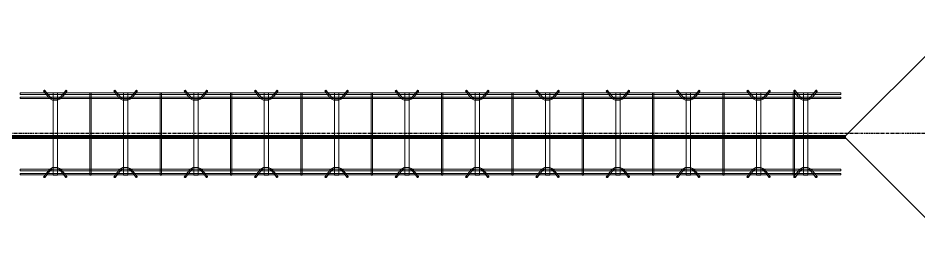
# Model space of a CAD drawing. Header units: inches. Extents: x -19229 to -222, y -6301 to 12387.
# Drawn here: x -3642.6 to -3488.9, y 10146.4 to 10186.8 of the extents above; entities that cross this region are included whole.
import ezdxf

# ---------------------------------------------------------------- set-up
doc = ezdxf.new("R2010")
doc.units = ezdxf.units.IN
doc.header["$MEASUREMENT"] = 0
doc.linetypes.add('Grid Line 1_2_', pattern=[0.875, 0.5, -0.125, 0.125, -0.125])
for name, color, linetype, lineweight in [('A-FLOR', 192, 'Continuous', 9), ('A-GENM', 13, 'Continuous', 9), ('S-BEAM', 12, 'Continuous', 9), ('S-GRID', 1, 'Continuous', 9)]:
    doc.layers.add(name, color=color, linetype=linetype, lineweight=lineweight)

# ---------------------------------------------------------------- blocks, each defined once
blk = doc.blocks.new('Dowel bar assembly - Dowel bar assembly-673054-SLAB ON GROUND JOINTS')
at = {"layer": 'S-BEAM'}
for p, q in [((140, 1.98), (0, 1.98)), ((0, 1.98), (0, 1.72)), ((0, 1.72), (0, 1.98)), ((0, 1.72), (140, 1.72)), ((4.02, 2.23), (4.97, 1.03)), ((5.18, 1.19), (4.23, 2.39)), ((5.63, 1.99), (5.63, -12.01)), ((6.38, 1.99), (5.63, 1.99)), ((5.63, 1.99), (6.38, 1.99)), ((6.38, -12.01), (6.38, 1.99)), ((7.76, 2.39), (6.81, 1.19)), ((7.01, 1.03), (7.96, 2.23)), ((11.87, 1.99), (11.87, -12.01)), ((12.13, 1.99), (11.87, 1.99)), ((11.87, 1.99), (12.13, 1.99)), ((12.13, -12.01), (12.13, 1.99)), ((16.02, 2.23), (16.97, 1.03)), ((17.18, 1.19), (16.23, 2.39)), ((17.63, 1.99), (17.63, -12.01)), ((18.38, 1.99), (17.63, 1.99)), ((17.63, 1.99), (18.38, 1.99)), ((18.38, -12.01), (18.38, 1.99)), ((19.76, 2.39), (18.81, 1.19)), ((19.01, 1.03), (19.96, 2.23)), ((23.87, 1.99), (23.87, -12.01)), ((24.13, 1.99), (23.87, 1.99)), ((23.87, 1.99), (24.13, 1.99)), ((24.13, -12.01), (24.13, 1.99)), ((28.02, 2.23), (28.97, 1.03)), ((29.18, 1.19), (28.23, 2.39)), ((29.63, 1.99), (29.63, -12.01)), ((30.38, 1.99), (29.63, 1.99)), ((29.63, 1.99), (30.38, 1.99)), ((30.38, -12.01), (30.38, 1.99)), ((31.76, 2.39), (30.81, 1.19)), ((31.01, 1.03), (31.96, 2.23)), ((35.87, 1.99), (35.87, -12.01)), ((36.13, 1.99), (35.87, 1.99)), ((35.87, 1.99), (36.13, 1.99)), ((36.13, -12.01), (36.13, 1.99)), ((40.02, 2.23), (40.97, 1.03)), ((41.18, 1.19), (40.23, 2.39)), ((41.63, 1.99), (41.63, -12.01)), ((42.38, 1.99), (41.63, 1.99)), ((41.63, 1.99), (42.38, 1.99)), ((42.38, -12.01), (42.38, 1.99)), ((43.76, 2.39), (42.81, 1.19)), ((43.01, 1.03), (43.96, 2.23)), ((47.87, 1.99), (47.87, -12.01)), ((48.13, 1.99), (47.87, 1.99)), ((47.87, 1.99), (48.13, 1.99)), ((48.13, -12.01), (48.13, 1.99)), ((52.02, 2.23), (52.97, 1.03)), ((53.18, 1.19), (52.23, 2.39)), ((53.63, 1.99), (53.63, -12.01)), ((54.38, 1.99), (53.63, 1.99)), ((53.63, 1.99), (54.38, 1.99)), ((54.38, -12.01), (54.38, 1.99)), ((55.76, 2.39), (54.81, 1.19)), ((55.01, 1.03), (55.96, 2.23)), ((59.87, 1.99), (59.87, -12.01)), ((60.13, 1.99), (59.87, 1.99)), ((59.87, 1.99), (60.13, 1.99)), ((60.13, -12.01), (60.13, 1.99)), ((64.02, 2.23), (64.97, 1.03)), ((65.18, 1.19), (64.23, 2.39)), ((65.63, 1.99), (65.63, -12.01)), ((66.38, 1.99), (65.63, 1.99)), ((65.63, 1.99), (66.38, 1.99)), ((66.38, -12.01), (66.38, 1.99)), ((67.76, 2.39), (66.81, 1.19)), ((67.01, 1.03), (67.96, 2.23)), ((71.87, 1.99), (71.87, -12.01)), ((72.13, 1.99), (71.87, 1.99)), ((71.87, 1.99), (72.13, 1.99)), ((72.13, -12.01), (72.13, 1.99)), ((76.02, 2.23), (76.97, 1.03)), ((77.18, 1.19), (76.23, 2.39)), ((77.63, 1.99), (77.63, -12.01)), ((78.38, 1.99), (77.63, 1.99)), ((77.63, 1.99), (78.38, 1.99)), ((78.38, -12.01), (78.38, 1.99)), ((79.76, 2.39), (78.81, 1.19)), ((79.01, 1.03), (79.96, 2.23)), ((83.87, 1.99), (83.87, -12.01)), ((84.13, 1.99), (83.87, 1.99)), ((83.87, 1.99), (84.13, 1.99)), ((84.13, -12.01), (84.13, 1.99)), ((88.02, 2.23), (88.97, 1.03)), ((89.18, 1.19), (88.23, 2.39)), ((89.63, 1.99), (89.63, -12.01)), ((90.38, 1.99), (89.63, 1.99)), ((89.63, 1.99), (90.38, 1.99)), ((90.38, -12.01), (90.38, 1.99)), ((91.76, 2.39), (90.81, 1.19)), ((91.01, 1.03), (91.96, 2.23)), ((95.87, 1.99), (95.87, -12.01)), ((96.13, 1.99), (95.87, 1.99)), ((95.87, 1.99), (96.13, 1.99)), ((96.13, -12.01), (96.13, 1.99)), ((100.02, 2.23), (100.97, 1.03)), ((101.18, 1.19), (100.23, 2.39)), ((101.63, 1.99), (101.63, -12.01)), ((102.38, 1.99), (101.63, 1.99)), ((101.63, 1.99), (102.38, 1.99)), ((102.38, -12.01), (102.38, 1.99)), ((103.76, 2.39), (102.81, 1.19)), ((103.01, 1.03), (103.96, 2.23)), ((107.87, 1.99), (107.87, -12.01)), ((108.13, 1.99), (107.87, 1.99)), ((107.87, 1.99), (108.13, 1.99)), ((108.13, -12.01), (108.13, 1.99)), ((112.02, 2.23), (112.97, 1.03)), ((113.18, 1.19), (112.23, 2.39)), ((113.63, 1.99), (113.63, -12.01)), ((114.38, 1.99), (113.63, 1.99)), ((113.63, 1.99), (114.38, 1.99)), ((114.38, -12.01), (114.38, 1.99)), ((115.76, 2.39), (114.81, 1.19)), ((115.01, 1.03), (115.96, 2.23)), ((119.87, 1.99), (119.87, -12.01)), ((120.13, 1.99), (119.87, 1.99)), ((119.87, 1.99), (120.13, 1.99)), ((120.13, -12.01), (120.13, 1.99)), ((124.02, 2.23), (124.97, 1.03)), ((125.18, 1.19), (124.23, 2.39)), ((125.63, 1.99), (125.63, -12.01)), ((126.38, 1.99), (125.63, 1.99)), ((125.63, 1.99), (126.38, 1.99)), ((126.38, -12.01), (126.38, 1.99)), ((127.76, 2.39), (126.81, 1.19)), ((127.01, 1.03), (127.96, 2.23)), ((131.87, 1.99), (131.87, -12.01)), ((132.13, 1.99), (131.87, 1.99)), ((131.87, 1.99), (132.13, 1.99)), ((132.02, 2.23), (132.97, 1.03)), ((132.13, -12.01), (132.13, 1.99)), ((133.18, 1.19), (132.23, 2.39)), ((133.63, 1.99), (133.63, -12.01)), ((134.38, 1.99), (133.63, 1.99)), ((133.63, 1.99), (134.38, 1.99)), ((134.38, -12.01), (134.38, 1.99)), ((135.76, 2.39), (134.81, 1.19)), ((135.01, 1.03), (135.96, 2.23)), ((140, 1.98), (140, 1.72)), ((140, 1.72), (140, 1.98)), ((140, 1.25), (0, 1.25)), ((0, 0.99), (0, 1.25)), ((0, 1.25), (0, 0.99)), ((0, 0.99), (140, 0.99)), ((140, 0.99), (140, 1.25)), ((140, 1.25), (140, 0.99)), ((140, -11.01), (0, -11.01)), ((0, -11.27), (0, -11.01)), ((0, -11.01), (0, -11.27)), ((0, -11.27), (140, -11.27)), ((140, -11.74), (0, -11.74)), ((0, -12), (0, -11.74)), ((0, -11.74), (0, -12)), ((0, -12), (140, -12)), ((4.97, -11.05), (4.02, -12.25)), ((4.23, -12.41), (5.18, -11.21)), ((6.38, -12.01), (5.63, -12.01)), ((5.63, -12.01), (6.38, -12.01)), ((6.81, -11.21), (7.76, -12.41)), ((7.96, -12.25), (7.01, -11.05)), ((12.13, -12.01), (11.87, -12.01)), ((11.87, -12.01), (12.13, -12.01)), ((16.97, -11.05), (16.02, -12.25)), ((16.23, -12.41), (17.18, -11.21)), ((18.38, -12.01), (17.63, -12.01)), ((17.63, -12.01), (18.38, -12.01)), ((18.81, -11.21), (19.76, -12.41)), ((19.96, -12.25), (19.01, -11.05)), ((24.13, -12.01), (23.87, -12.01)), ((23.87, -12.01), (24.13, -12.01)), ((28.97, -11.05), (28.02, -12.25)), ((28.23, -12.41), (29.18, -11.21)), ((30.38, -12.01), (29.63, -12.01)), ((29.63, -12.01), (30.38, -12.01)), ((30.81, -11.21), (31.76, -12.41)), ((31.96, -12.25), (31.01, -11.05)), ((36.13, -12.01), (35.87, -12.01)), ((35.87, -12.01), (36.13, -12.01)), ((40.97, -11.05), (40.02, -12.25)), ((40.23, -12.41), (41.18, -11.21)), ((42.38, -12.01), (41.63, -12.01)), ((41.63, -12.01), (42.38, -12.01)), ((42.81, -11.21), (43.76, -12.41)), ((43.96, -12.25), (43.01, -11.05)), ((48.13, -12.01), (47.87, -12.01)), ((47.87, -12.01), (48.13, -12.01)), ((52.97, -11.05), (52.02, -12.25)), ((52.23, -12.41), (53.18, -11.21)), ((54.38, -12.01), (53.63, -12.01)), ((53.63, -12.01), (54.38, -12.01)), ((54.81, -11.21), (55.76, -12.41)), ((55.96, -12.25), (55.01, -11.05)), ((60.13, -12.01), (59.87, -12.01)), ((59.87, -12.01), (60.13, -12.01)), ((64.97, -11.05), (64.02, -12.25)), ((64.23, -12.41), (65.18, -11.21)), ((66.38, -12.01), (65.63, -12.01)), ((65.63, -12.01), (66.38, -12.01)), ((66.81, -11.21), (67.76, -12.41)), ((67.96, -12.25), (67.01, -11.05)), ((72.13, -12.01), (71.87, -12.01)), ((71.87, -12.01), (72.13, -12.01)), ((76.97, -11.05), (76.02, -12.25)), ((76.23, -12.41), (77.18, -11.21)), ((78.38, -12.01), (77.63, -12.01)), ((77.63, -12.01), (78.38, -12.01)), ((78.81, -11.21), (79.76, -12.41)), ((79.96, -12.25), (79.01, -11.05)), ((84.13, -12.01), (83.87, -12.01)), ((83.87, -12.01), (84.13, -12.01)), ((88.97, -11.05), (88.02, -12.25)), ((88.23, -12.41), (89.18, -11.21)), ((90.38, -12.01), (89.63, -12.01)), ((89.63, -12.01), (90.38, -12.01)), ((90.81, -11.21), (91.76, -12.41)), ((91.96, -12.25), (91.01, -11.05)), ((96.13, -12.01), (95.87, -12.01)), ((95.87, -12.01), (96.13, -12.01)), ((100.97, -11.05), (100.02, -12.25)), ((100.23, -12.41), (101.18, -11.21)), ((102.38, -12.01), (101.63, -12.01)), ((101.63, -12.01), (102.38, -12.01)), ((102.81, -11.21), (103.76, -12.41)), ((103.96, -12.25), (103.01, -11.05)), ((108.13, -12.01), (107.87, -12.01)), ((107.87, -12.01), (108.13, -12.01)), ((112.97, -11.05), (112.02, -12.25)), ((112.23, -12.41), (113.18, -11.21)), ((114.38, -12.01), (113.63, -12.01)), ((113.63, -12.01), (114.38, -12.01)), ((114.81, -11.21), (115.76, -12.41)), ((115.96, -12.25), (115.01, -11.05)), ((120.13, -12.01), (119.87, -12.01)), ((119.87, -12.01), (120.13, -12.01)), ((124.97, -11.05), (124.02, -12.25)), ((124.23, -12.41), (125.18, -11.21)), ((126.38, -12.01), (125.63, -12.01)), ((125.63, -12.01), (126.38, -12.01)), ((126.81, -11.21), (127.76, -12.41)), ((127.96, -12.25), (127.01, -11.05)), ((132.13, -12.01), (131.87, -12.01)), ((131.87, -12.01), (132.13, -12.01)), ((132.97, -11.05), (132.02, -12.25)), ((132.23, -12.41), (133.18, -11.21)), ((134.38, -12.01), (133.63, -12.01)), ((133.63, -12.01), (134.38, -12.01)), ((134.81, -11.21), (135.76, -12.41)), ((135.96, -12.25), (135.01, -11.05)), ((140, -11.27), (140, -11.01)), ((140, -11.01), (140, -11.27)), ((140, -12), (140, -11.74)), ((140, -11.74), (140, -12))]:
    blk.add_line(p, q, dxfattribs=at)
at = {"layer": 'S-BEAM', "flags": 128}
for points in [[(4.97, 1.03), (5.53, 0.73), (6.39, 0.72), (6.97, 0.99), (7.01, 1.03)], [(5.18, 1.19), (5.62, 0.97), (6.38, 0.98), (6.81, 1.19)], [(16.97, 1.03), (17.53, 0.73), (18.39, 0.72), (18.97, 0.99), (19.01, 1.03)], [(17.18, 1.19), (17.62, 0.97), (18.38, 0.98), (18.81, 1.19)], [(28.97, 1.03), (29.53, 0.73), (30.39, 0.72), (30.97, 0.99), (31.01, 1.03)], [(29.18, 1.19), (29.62, 0.97), (30.38, 0.98), (30.81, 1.19)], [(40.97, 1.03), (41.53, 0.73), (42.39, 0.72), (42.97, 0.99), (43.01, 1.03)], [(41.18, 1.19), (41.62, 0.97), (42.38, 0.98), (42.81, 1.19)], [(52.97, 1.03), (53.53, 0.73), (54.39, 0.72), (54.97, 0.99), (55.01, 1.03)], [(53.18, 1.19), (53.62, 0.97), (54.38, 0.98), (54.81, 1.19)], [(64.97, 1.03), (65.53, 0.73), (66.39, 0.72), (66.97, 0.99), (67.01, 1.03)], [(65.18, 1.19), (65.62, 0.97), (66.38, 0.98), (66.81, 1.19)], [(76.97, 1.03), (77.53, 0.73), (78.39, 0.72), (78.97, 0.99), (79.01, 1.03)], [(77.18, 1.19), (77.62, 0.97), (78.38, 0.98), (78.81, 1.19)], [(88.97, 1.03), (89.53, 0.73), (90.39, 0.72), (90.97, 0.99), (91.01, 1.03)], [(89.18, 1.19), (89.62, 0.97), (90.38, 0.98), (90.81, 1.19)], [(100.97, 1.03), (101.53, 0.73), (102.39, 0.72), (102.97, 0.99), (103.01, 1.03)], [(101.18, 1.19), (101.62, 0.97), (102.38, 0.98), (102.81, 1.19)], [(112.97, 1.03), (113.53, 0.73), (114.39, 0.72), (114.97, 0.99), (115.01, 1.03)], [(113.18, 1.19), (113.62, 0.97), (114.38, 0.98), (114.81, 1.19)], [(124.97, 1.03), (125.53, 0.73), (126.39, 0.72), (126.97, 0.99), (127.01, 1.03)], [(125.18, 1.19), (125.62, 0.97), (126.38, 0.98), (126.81, 1.19)], [(132.97, 1.03), (133.53, 0.73), (134.39, 0.72), (134.97, 0.99), (135.01, 1.03)], [(133.18, 1.19), (133.62, 0.97), (134.38, 0.98), (134.81, 1.19)], [(4.97, -11.05), (5.53, -10.75), (6.39, -10.74), (6.97, -11.01), (7.01, -11.05)], [(16.97, -11.05), (17.53, -10.75), (18.39, -10.74), (18.97, -11.01), (19.01, -11.05)], [(28.97, -11.05), (29.53, -10.75), (30.39, -10.74), (30.97, -11.01), (31.01, -11.05)], [(40.97, -11.05), (41.53, -10.75), (42.39, -10.74), (42.97, -11.01), (43.01, -11.05)], [(52.97, -11.05), (53.53, -10.75), (54.39, -10.74), (54.97, -11.01), (55.01, -11.05)], [(64.97, -11.05), (65.53, -10.75), (66.39, -10.74), (66.97, -11.01), (67.01, -11.05)], [(76.97, -11.05), (77.53, -10.75), (78.39, -10.74), (78.97, -11.01), (79.01, -11.05)], [(88.97, -11.05), (89.53, -10.75), (90.39, -10.74), (90.97, -11.01), (91.01, -11.05)], [(100.97, -11.05), (101.53, -10.75), (102.39, -10.74), (102.97, -11.01), (103.01, -11.05)], [(112.97, -11.05), (113.53, -10.75), (114.39, -10.74), (114.97, -11.01), (115.01, -11.05)], [(124.97, -11.05), (125.53, -10.75), (126.39, -10.74), (126.97, -11.01), (127.01, -11.05)], [(132.97, -11.05), (133.53, -10.75), (134.39, -10.74), (134.97, -11.01), (135.01, -11.05)], [(5.18, -11.21), (5.62, -10.99), (6.38, -11), (6.81, -11.21)], [(17.18, -11.21), (17.62, -10.99), (18.38, -11), (18.81, -11.21)], [(29.18, -11.21), (29.62, -10.99), (30.38, -11), (30.81, -11.21)], [(41.18, -11.21), (41.62, -10.99), (42.38, -11), (42.81, -11.21)], [(53.18, -11.21), (53.62, -10.99), (54.38, -11), (54.81, -11.21)], [(65.18, -11.21), (65.62, -10.99), (66.38, -11), (66.81, -11.21)], [(77.18, -11.21), (77.62, -10.99), (78.38, -11), (78.81, -11.21)], [(89.18, -11.21), (89.62, -10.99), (90.38, -11), (90.81, -11.21)], [(101.18, -11.21), (101.62, -10.99), (102.38, -11), (102.81, -11.21)], [(113.18, -11.21), (113.62, -10.99), (114.38, -11), (114.81, -11.21)], [(125.18, -11.21), (125.62, -10.99), (126.38, -11), (126.81, -11.21)], [(133.18, -11.21), (133.62, -10.99), (134.38, -11), (134.81, -11.21)]]:
    blk.add_lwpolyline(points, dxfattribs=at)
at = {"layer": 'S-BEAM'}
for centre, major_axis, start_param, end_param in [((4.12, 2.31), (0.101, 0.08), 5.709265, 8.850858), ((4.12, 2.31), (0.101, 0.08), 2.567673, 5.709265), ((7.86, 2.31), (-0.101, 0.08), 3.715513, 6.857105), ((7.86, 2.31), (-0.101, 0.08), 0.57392, 3.715513), ((16.12, 2.31), (0.101, 0.08), 5.709265, 8.850858), ((16.12, 2.31), (0.101, 0.08), 2.567673, 5.709265), ((19.86, 2.31), (-0.101, 0.08), 3.715513, 6.857105), ((19.86, 2.31), (-0.101, 0.08), 0.57392, 3.715513), ((28.12, 2.31), (0.101, 0.08), 5.709265, 8.850858), ((28.12, 2.31), (0.101, 0.08), 2.567673, 5.709265), ((31.86, 2.31), (-0.101, 0.08), 3.715513, 6.857105), ((31.86, 2.31), (-0.101, 0.08), 0.57392, 3.715513), ((40.12, 2.31), (0.101, 0.08), 5.709265, 8.850858), ((40.12, 2.31), (0.101, 0.08), 2.567673, 5.709265), ((43.86, 2.31), (-0.101, 0.08), 3.715513, 6.857105), ((43.86, 2.31), (-0.101, 0.08), 0.57392, 3.715513), ((52.12, 2.31), (0.101, 0.08), 5.709265, 8.850858), ((52.12, 2.31), (0.101, 0.08), 2.567673, 5.709265), ((55.86, 2.31), (-0.101, 0.08), 3.715513, 6.857105), ((55.86, 2.31), (-0.101, 0.08), 0.57392, 3.715513), ((64.12, 2.31), (0.101, 0.08), 5.709265, 8.850858), ((64.12, 2.31), (0.101, 0.08), 2.567673, 5.709265), ((67.86, 2.31), (-0.101, 0.08), 3.715513, 6.857105), ((67.86, 2.31), (-0.101, 0.08), 0.57392, 3.715513), ((76.12, 2.31), (0.101, 0.08), 5.709265, 8.850858), ((76.12, 2.31), (0.101, 0.08), 2.567673, 5.709265), ((79.86, 2.31), (-0.101, 0.08), 3.715513, 6.857105), ((79.86, 2.31), (-0.101, 0.08), 0.57392, 3.715513), ((88.12, 2.31), (0.101, 0.08), 5.709265, 8.850858), ((88.12, 2.31), (0.101, 0.08), 2.567673, 5.709265), ((91.86, 2.31), (-0.101, 0.08), 3.715513, 6.857105), ((91.86, 2.31), (-0.101, 0.08), 0.57392, 3.715513), ((100.12, 2.31), (0.101, 0.08), 5.709265, 8.850858), ((100.12, 2.31), (0.101, 0.08), 2.567673, 5.709265), ((103.86, 2.31), (-0.101, 0.08), 3.715513, 6.857105), ((103.86, 2.31), (-0.101, 0.08), 0.57392, 3.715513), ((112.12, 2.31), (0.101, 0.08), 5.709265, 8.850858), ((112.12, 2.31), (0.101, 0.08), 2.567673, 5.709265), ((115.86, 2.31), (-0.101, 0.08), 3.715513, 6.857105), ((115.86, 2.31), (-0.101, 0.08), 0.57392, 3.715513), ((124.12, 2.31), (0.101, 0.08), 5.709265, 8.850858), ((124.12, 2.31), (0.101, 0.08), 2.567673, 5.709265), ((127.86, 2.31), (-0.101, 0.08), 3.715513, 6.857105), ((127.86, 2.31), (-0.101, 0.08), 0.57392, 3.715513), ((132.12, 2.31), (0.101, 0.08), 5.709265, 8.850858), ((132.12, 2.31), (0.101, 0.08), 2.567673, 5.709265), ((135.86, 2.31), (-0.101, 0.08), 3.715513, 6.857105), ((135.86, 2.31), (-0.101, 0.08), 0.57392, 3.715513), ((4.12, -12.33), (-0.101, 0.08), 3.715513, 6.857105), ((7.86, -12.33), (0.101, 0.08), 5.709265, 8.850858), ((16.12, -12.33), (-0.101, 0.08), 3.715513, 6.857105), ((19.86, -12.33), (0.101, 0.08), 5.709265, 8.850858), ((28.12, -12.33), (-0.101, 0.08), 3.715513, 6.857105), ((31.86, -12.33), (0.101, 0.08), 5.709265, 8.850858), ((40.12, -12.33), (-0.101, 0.08), 3.715513, 6.857105), ((43.86, -12.33), (0.101, 0.08), 5.709265, 8.850858), ((52.12, -12.33), (-0.101, 0.08), 3.715513, 6.857105), ((55.86, -12.33), (0.101, 0.08), 5.709265, 8.850858), ((64.12, -12.33), (-0.101, 0.08), 3.715513, 6.857105), ((67.86, -12.33), (0.101, 0.08), 5.709265, 8.850858), ((76.12, -12.33), (-0.101, 0.08), 3.715513, 6.857105), ((79.86, -12.33), (0.101, 0.08), 5.709265, 8.850858), ((88.12, -12.33), (-0.101, 0.08), 3.715513, 6.857105), ((91.86, -12.33), (0.101, 0.08), 5.709265, 8.850858), ((100.12, -12.33), (-0.101, 0.08), 3.715513, 6.857105), ((103.86, -12.33), (0.101, 0.08), 5.709265, 8.850858), ((112.12, -12.33), (-0.101, 0.08), 3.715513, 6.857105), ((115.86, -12.33), (0.101, 0.08), 5.709265, 8.850858), ((124.12, -12.33), (-0.101, 0.08), 3.715513, 6.857105), ((127.86, -12.33), (0.101, 0.08), 5.709265, 8.850858), ((132.12, -12.33), (-0.101, 0.08), 3.715513, 6.857105), ((135.86, -12.33), (0.101, 0.08), 5.709265, 8.850858), ((4.12, -12.33), (-0.101, 0.08), 0.57392, 3.715513), ((7.86, -12.33), (0.101, 0.08), 2.567673, 5.709265), ((16.12, -12.33), (-0.101, 0.08), 0.57392, 3.715513), ((19.86, -12.33), (0.101, 0.08), 2.567673, 5.709265), ((28.12, -12.33), (-0.101, 0.08), 0.57392, 3.715513), ((31.86, -12.33), (0.101, 0.08), 2.567673, 5.709265), ((40.12, -12.33), (-0.101, 0.08), 0.57392, 3.715513), ((43.86, -12.33), (0.101, 0.08), 2.567673, 5.709265), ((52.12, -12.33), (-0.101, 0.08), 0.57392, 3.715513), ((55.86, -12.33), (0.101, 0.08), 2.567673, 5.709265), ((64.12, -12.33), (-0.101, 0.08), 0.57392, 3.715513), ((67.86, -12.33), (0.101, 0.08), 2.567673, 5.709265), ((76.12, -12.33), (-0.101, 0.08), 0.57392, 3.715513), ((79.86, -12.33), (0.101, 0.08), 2.567673, 5.709265), ((88.12, -12.33), (-0.101, 0.08), 0.57392, 3.715513), ((91.86, -12.33), (0.101, 0.08), 2.567673, 5.709265), ((100.12, -12.33), (-0.101, 0.08), 0.57392, 3.715513), ((103.86, -12.33), (0.101, 0.08), 2.567673, 5.709265), ((112.12, -12.33), (-0.101, 0.08), 0.57392, 3.715513), ((115.86, -12.33), (0.101, 0.08), 2.567673, 5.709265), ((124.12, -12.33), (-0.101, 0.08), 0.57392, 3.715513), ((127.86, -12.33), (0.101, 0.08), 2.567673, 5.709265), ((132.12, -12.33), (-0.101, 0.08), 0.57392, 3.715513), ((135.86, -12.33), (0.101, 0.08), 2.567673, 5.709265)]:
    blk.add_ellipse(centre, major_axis=major_axis, ratio=0.816528, start_param=start_param, end_param=end_param, dxfattribs=at)

msp = doc.modelspace()

# ---------------------------------------------------------------- linework, layer by layer
at = {"layer": 'A-FLOR'}
for p, q in [((-3501.56638, 10166.59688), (-3481.32374, 10186.83952)), ((-3481.32374, 10146.35424), (-3501.56638, 10166.59688))]:
    msp.add_line(p, q, dxfattribs=at)
at = {"layer": 'A-GENM'}
for p, q in [((-3501.40923, 10166.85033), (-3819.32374, 10166.85033)), ((-3501.40923, 10166.84881), (-3819.32374, 10166.84881)), ((-3819.32374, 10166.79373), (-3501.40923, 10166.79373)), ((-3819.32374, 10166.79373), (-3501.40923, 10166.79373)), ((-3501.40923, 10166.76345), (-3819.32374, 10166.76345)), ((-3501.40923, 10166.76193), (-3819.32374, 10166.76193)), ((-3501.40923, 10166.75436), (-3819.32374, 10166.75436)), ((-3501.40923, 10166.75436), (-3819.32374, 10166.75436)), ((-3819.32374, 10166.64032), (-3501.40923, 10166.64032)), ((-3501.40923, 10166.55344), (-3819.32374, 10166.55344)), ((-3501.40923, 10166.50477), (-3819.32374, 10166.50477)), ((-3501.40923, 10166.4394), (-3819.32374, 10166.4394)), ((-3819.32374, 10166.4394), (-3501.40923, 10166.4394)), ((-3501.40923, 10166.42713), (-3819.32374, 10166.42713)), ((-3819.32374, 10166.41789), (-3501.40923, 10166.41789)), ((-3819.32374, 10166.40003), (-3501.40923, 10166.40003)), ((-3819.32374, 10166.40003), (-3501.40923, 10166.40003)), ((-3501.40923, 10166.34025), (-3819.32374, 10166.34025)), ((-3501.40923, 10166.42713), (-3501.40923, 10166.85033)), ((-3501.40923, 10166.85033), (-3501.40923, 10166.64032)), ((-3501.40923, 10166.50477), (-3501.40923, 10166.84881)), ((-3501.40923, 10166.84881), (-3501.40923, 10166.42713)), ((-3501.40923, 10166.75436), (-3501.40923, 10166.79373)), ((-3501.40923, 10166.79373), (-3501.40923, 10166.40003)), ((-3501.40923, 10166.55344), (-3501.40923, 10166.76345)), ((-3501.40923, 10166.76345), (-3501.40923, 10166.34025)), ((-3501.40923, 10166.34025), (-3501.40923, 10166.76193)), ((-3501.40923, 10166.76193), (-3501.40923, 10166.41789)), ((-3501.40923, 10166.4394), (-3501.40923, 10166.75436)), ((-3501.40923, 10166.64032), (-3501.40923, 10166.55344)), ((-3501.40923, 10166.41789), (-3501.40923, 10166.50477)), ((-3501.40923, 10166.40003), (-3501.40923, 10166.4394))]:
    msp.add_line(p, q, dxfattribs=at)
at = {"layer": 'S-GRID', "linetype": 'Grid Line 1_2_', "lineweight": 30}
msp.add_line((-1777.2452, 10167.1894), (-4038.05123, 10167.1894), dxfattribs=at)

# ---------------------------------------------------------------- block references
at = {"layer": 'S-BEAM'}
msp.add_blockref('Dowel bar assembly - Dowel bar assembly-673054-SLAB ON GROUND JOINTS', (-3642.22008, 10172.13419), dxfattribs=at)

doc.saveas('drawing.dxf')
